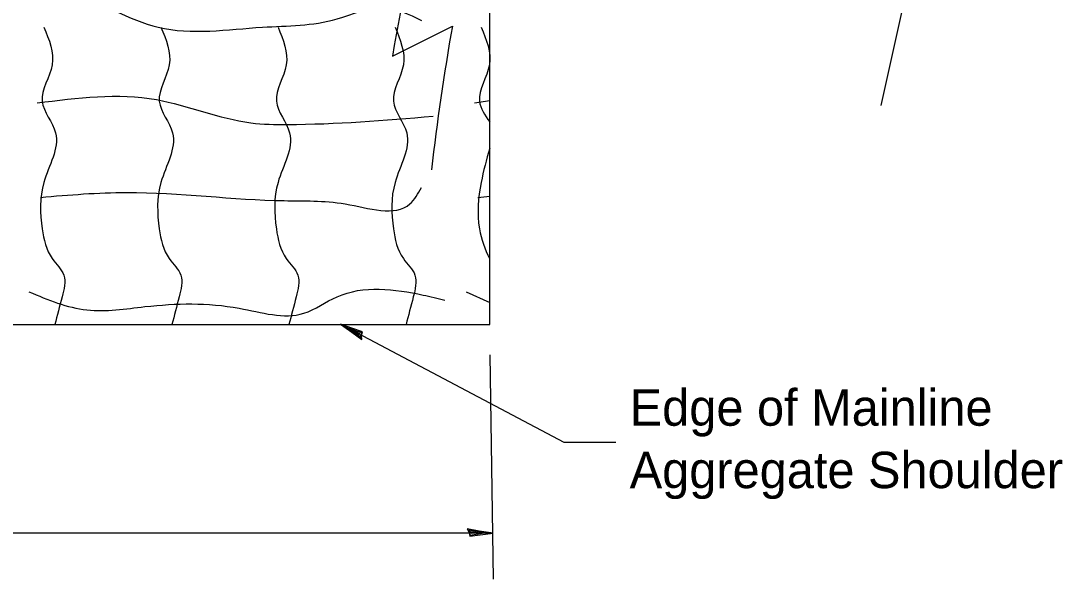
# Model space of a CAD drawing. Extents: x 0 to 2.83, y -0.07 to 1.83.
# Drawn here: x 2.3172 to 2.6508, y 0.4164 to 0.5953 of the extents above; entities that cross this region are included whole.
import ezdxf

# ---------------------------------------------------------------- set-up
doc = ezdxf.new("R2010")
doc.units = 0
for name, color, linetype in [('RD_Pr_Roadway_Dimensions', 7, 'Continuous'), ('RD_Pr_Roadway_Notes', 7, 'Continuous'), ('SH_General_Details', 7, 'Continuous')]:
    doc.layers.add(name, color=color, linetype=linetype)

msp = doc.modelspace()

# ---------------------------------------------------------------- linework, layer by layer
at = {"layer": 'RD_Pr_Roadway_Dimensions'}
for p, q in [((2.4673976149028136, 0.4883130147459605), (2.4684826149007275, 0.41641301474968584)), ((2.4684826149007275, 0.43120134808594973), (1.8749742815753414, 0.43120134808594973))]:
    msp.add_line(p, q, dxfattribs=at)
msp.add_lwpolyline([(2.4608309482401207, 0.4313130147459605), (2.4610876149004293, 0.43017134807507185), (2.464322614894618, 0.4306630147496858), (2.4684826149007275, 0.43120134808594973), (2.4640409482380345, 0.43181134808088334), (2.4601492815678907, 0.4324946814181903), (2.4608309482401207, 0.4313130147459605), (2.4611726148983433, 0.4305580147507289), (2.4656876149041547, 0.4312080147462586), (2.4607526149017707, 0.4320746814208725), (2.4614809482356503, 0.4311030147473016), (2.463554281558652, 0.43123468140761045), (2.4615592815740004, 0.4315363480846086)], dxfattribs=at)
at = {"layer": 'RD_Pr_Roadway_Notes'}
for p, q in [((2.4912142815655067, 0.46016968140999465), (2.419597614890893, 0.49808801474149017)), ((2.5078442815607382, 0.46016968140999465), (2.4912142815655067, 0.46016968140999465))]:
    msp.add_line(p, q, dxfattribs=at)
msp.add_lwpolyline([(2.4263642815610362, 0.49451801474864276), (2.4266559482281997, 0.4956496814089516), (2.4235492815634205, 0.4966796814205745), (2.419597614890893, 0.49808801474149017), (2.423275948232968, 0.495528014739106), (2.4264359482390776, 0.4931546814041832), (2.4263642815610362, 0.49451801474864276), (2.4264026148980453, 0.4953463480869928), (2.422085948235352, 0.4968130147459605), (2.4260876149004296, 0.4938013480703035), (2.4258792815668477, 0.4949980147483447), (2.4239742815753416, 0.4958213480713466), (2.4256159482261133, 0.49464634807879715)], dxfattribs=at)
at = {"layer": 'SH_General_Details'}
for p, q in [((2.4673976149028136, 0.4979513480859497), (2.4673976149028136, 1.2483930147486426)), ((2.5928009482284975, 0.5681130147377649), (2.6180959482258155, 0.682289681414763)), ((2.436274281567891, 0.5839530147510269), (2.455479281570573, 0.5936030147473016)), ((2.462539281572957, 0.5689630147414901), (2.4673976149028136, 0.5697513480784991)), ((2.4635959482258154, 0.53872301475207), (2.4673976149028136, 0.5391313480737308)), ((2.459884281562079, 0.5084830147425332), (2.4673976149028136, 0.5050163480835655)), ((1.8737192815607382, 0.4979513480859497), (2.4673976149028136, 0.4979513480859497))]:
    msp.add_line(p, q, dxfattribs=at)
for centre, start, end in [((3.1349450627034496, 0.4672799671689668), 166.03945555555555, 170.51942499999998), ((3.1527183731859516, 0.46865399332816393), 169.8401555555556, 173.60609166666677)]:
    msp.add_arc(centre, 0.7083449831761316, start, end, dxfattribs=at)
for points in [[(2.347517614907582, 0.5983463480869928), (2.361214281565507, 0.5932263480822244), (2.3946342815620794, 0.5932263480822244), (2.418505948231925, 0.5958813480737307), (2.4333642815610363, 0.5995930147367218), (2.445565948234309, 0.59534801475207)], [(2.32460594823565, 0.5932263480822244), (2.3272609482271567, 0.5811663480798402), (2.324074281559695, 0.5694963480832675), (2.3283192815644633, 0.5594163480798402), (2.32460594823565, 0.5435013480784991), (2.324074281559695, 0.5286430147486427), (2.3272609482271567, 0.5190963480869928), (2.3309742815753416, 0.5137863480846087), (2.330440948234309, 0.5068930147486428), (2.3281092815658044, 0.4979513480859497)], [(2.36210594823565, 0.5932263480822244), (2.3647609482271568, 0.5811663480798402), (2.361574281559695, 0.5694963480832675), (2.3658192815644634, 0.5594163480798402), (2.36210594823565, 0.5435013480784991), (2.361574281559695, 0.5286430147486427), (2.3647609482271568, 0.5190963480869928), (2.3684742815753412, 0.5137863480846087), (2.3679409482343092, 0.5068930147486428), (2.3656092815658045, 0.4979513480859497)], [(2.39960594823565, 0.5932263480822244), (2.4022609482271564, 0.5811663480798402), (2.3990742815596953, 0.5694963480832675), (2.4033192815644635, 0.5594163480798402), (2.39960594823565, 0.5435013480784991), (2.3990742815596953, 0.5286430147486427), (2.4022609482271564, 0.5190963480869928), (2.4059742815753413, 0.5137863480846087), (2.4054409482343093, 0.5068930147486428), (2.4031092815658046, 0.4979513480859497)], [(2.4371059482356503, 0.5932263480822244), (2.4397609482271565, 0.5811663480798402), (2.4365742815596954, 0.5694963480832675), (2.4408192815644636, 0.5594163480798402), (2.4371059482356503, 0.5435013480784991), (2.4365742815596954, 0.5286430147486427), (2.4397609482271565, 0.5190963480869928), (2.4434742815753414, 0.5137863480846087), (2.442940948234309, 0.5068930147486428), (2.4406092815658047, 0.4979513480859497)], [(2.464660948242803, 0.5932263480822244), (2.467315948234309, 0.5811663480798402), (2.464129281566848, 0.5694963480832675), (2.4673976149028136, 0.5628630147377649)], [(2.3224842815658047, 0.5689630147414901), (2.360680948223729, 0.570028014739106), (2.390920948233266, 0.5625963480869928), (2.402590948230584, 0.5620630147459605), (2.4492792815631224, 0.5647180147367218)], [(2.4673976149028136, 0.5544296814205745), (2.464660948242803, 0.5435013480784991), (2.464129281566848, 0.5286430147486427), (2.467315948234309, 0.5190963480869928), (2.4673976149028136, 0.5189230147401491)], [(2.3235409482380343, 0.53872301475207), (2.3511342815620795, 0.5403130147459605), (2.4015342815583542, 0.5376663480798403), (2.421160948242803, 0.5366013480822244), (2.441854281570573, 0.5366013480822244), (2.445565948234309, 0.541903014739106)], [(2.319829281575043, 0.5084830147425332), (2.3383992815678907, 0.5026480147438743), (2.356969281560738, 0.5037063480811813), (2.387209281570275, 0.5031813480856517), (2.407894281572659, 0.5015913480716446), (2.418505948231925, 0.5068930147486428), (2.4460992815753415, 0.5074263480703035), (2.4529909482261134, 0.5058280147510269)]]:
    msp.add_spline(points, degree=3, dxfattribs=at)

# ---------------------------------------------------------------- texts
at = {"layer": 'RD_Pr_Roadway_Notes'}
for s, p in [('Edge of Mainline', (2.512257614897002, 0.46556468141103774)), ('Aggregate Shoulder', (2.512257614897002, 0.4455646814110377))]:
    msp.add_text(s, height=0.011666669999999999, dxfattribs=at).set_placement(p)

doc.saveas('drawing.dxf')
